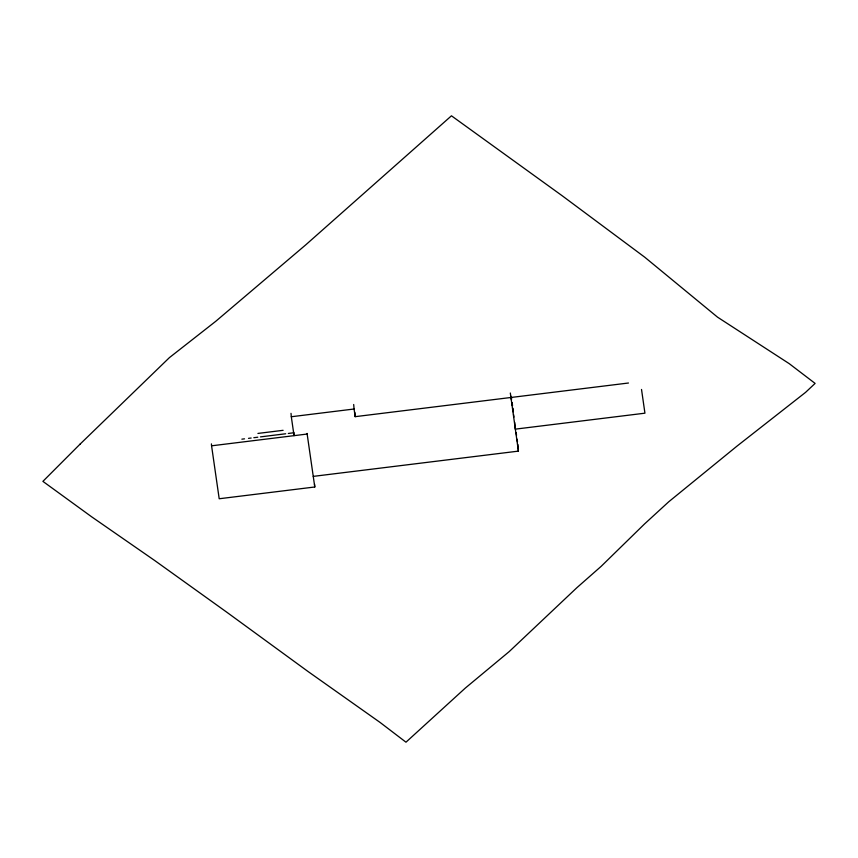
<?xml version="1.0" encoding="UTF-8"?>
<svg xmlns="http://www.w3.org/2000/svg" width="858" height="858" viewBox="0 0 858 858"><rect width="100%" height="100%" fill="white"/><g stroke="black" fill="none" stroke-linecap="round" stroke-linejoin="round"><path stroke-width="1.29" d="M293.747 432.282L294.037 435.66L291.312 416.741L354.075 409.009L353.689 404.504M354.075 409.009L355.169 416.666L628.474 383.011M257.926 433.429L283.119 430.319M241.87 439.167L244.519 438.846M248.509 438.352L251.158 438.02M253.818 437.698L257.797 437.205M260.457 436.883L285.671 433.773M288.331 433.451L293.64 432.797M314.532 484.105L314.779 486.99L219.198 498.755L211.572 445.817L307.153 434.041L307.1 433.429M313.245 476.383L518.414 451.126L517.846 444.369M641.527 389.457L644.937 413.181L515.25 429.15L514.682 422.383M511.229 396.332L511.615 398.97M512.183 402.928L512.558 405.555M512.945 408.194L513.32 410.832M511.078 397.351L511.465 399.978M511.84 402.616L512.215 405.255M512.784 409.212L513.17 411.84M513.545 414.478L513.931 417.117M516.173 432.732L516.548 435.317M517.106 439.189L517.471 441.784M518.414 451.126L510.328 393.007M307.153 434.041L314.779 486.99M354.815 412.366L355.169 416.666M291.023 413.363L291.312 416.741M211.411 443.886L211.572 445.817M80.019 444.187L42.9 481.37L91.688 516.838L154.687 560.51L226.812 612.226L308.022 671.492L380.094 722.447L405.973 742.191L465.336 688.062L509.202 651.597L576.844 587.73L601.147 566.355L644.508 523.981L668.736 501.78L737.065 446.063L805.565 392.363L815.1 383.408L789.221 363.653L717.524 317.149L644.712 257.175L562.226 195.785L451.458 115.809L305.974 244.659L215.733 321.321L169.434 357.604L80.019 444.187"/></g></svg>
